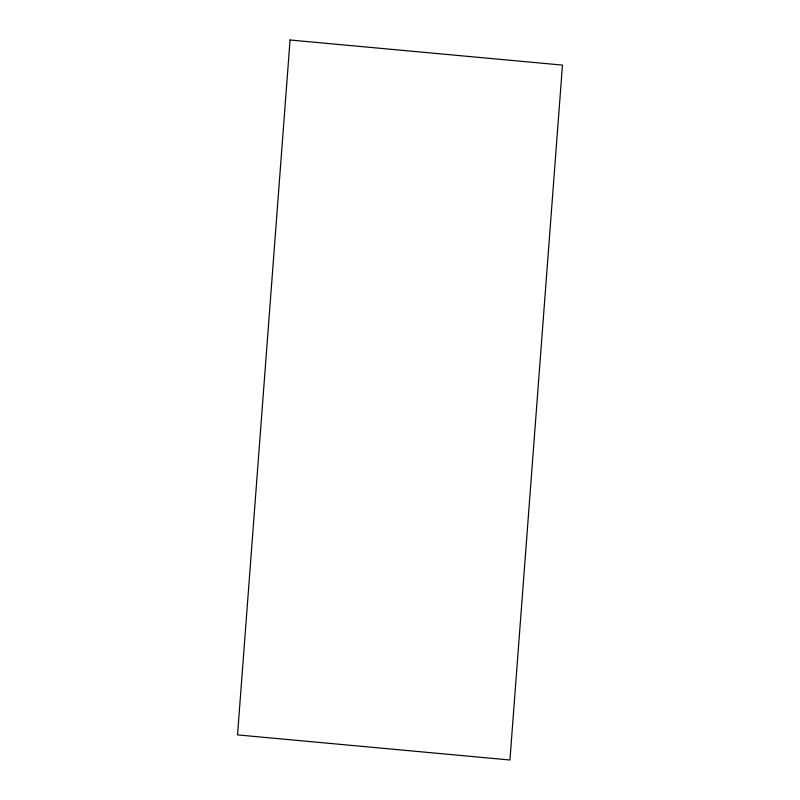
<?xml version="1.0" encoding="UTF-8"?>
<svg xmlns="http://www.w3.org/2000/svg" width="800" height="800" viewBox="0 0 800 800"><rect width="100%" height="100%" fill="white"/><g stroke="black" fill="none" stroke-linecap="round" stroke-linejoin="round"><path stroke-width="1.2" d="M290.06 40L237.53 734.9L509.94 760L562.47 65.1L290.06 40"/></g></svg>
